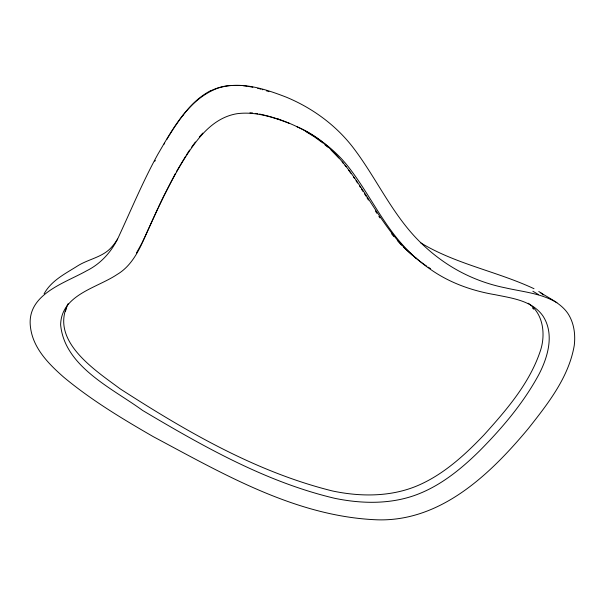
<?xml version="1.0" encoding="UTF-8"?>
<svg xmlns="http://www.w3.org/2000/svg" width="605" height="605" viewBox="0 0 605 605"><rect width="100%" height="100%" fill="white"/><g stroke="black" fill="none" stroke-linecap="round" stroke-linejoin="round"><path stroke-width="0.91" d="M65.385 311.492L66.86 306.637M145.646 235.201L157.958 208.15M141.948 243.051L145.283 236.01M158.344 207.334L163.418 196.693M163.819 195.891L175.503 173.317M154.789 161.27L155.288 160.31M141.547 243.815L136.458 253.011M68.1 303.695C49.3 340.933 95.31 370.305 120.221 388.886C186.181 431.365 255.741 471.908 332.478 490.973C361.314 497.053 392.403 497 419.681 484.741C444.698 473.488 465.207 454.597 483.947 434.972C506.914 409.494 530.434 382.36 540.938 349.085C545.597 333.136 542.95 313.087 528.226 303.241M164.099 144.134L164.643 143.196M176.395 171.707L185.735 156.06M166.829 139.452L167.388 138.522M44.12 293.75C51.516 280.349 65.423 273.664 77.705 265.852C88.791 258.88 103.447 257.155 112.19 246.477A21.644 7.487 -48.3 0 0 114.186 244.057L117.65 239.073M167.94 137.585L169.067 135.732M169.634 134.809L170.209 133.886M170.784 132.964L173.113 129.304M186.695 154.555L189.584 150.048M173.711 128.389L174.308 127.489M174.905 126.581L179.239 120.327M179.874 119.442L183.149 115.086M191.664 147.113L195.392 142.016M199.279 137.101L202.788 133.092M210.895 90.75L212.779 89.88A56.167 55.017 68.5 0 1 230.308 85.479L241.455 85.539M249.925 112.825L252.678 112.976M242.923 85.683L247.105 86.228M255.219 113.392L257.76 113.808M259.454 114.088L261.148 114.368M262.018 114.579L268.983 116.304M257.715 88.406L258.441 88.587M259.893 88.973L260.619 89.169M262.063 89.563L262.782 89.767M269.853 116.523L278.792 119.298M266.533 90.894L267.281 91.121M268.023 91.355L268.945 91.657M278.209 119.034C306.153 128.615 332.137 145.177 350.03 168.969C369.572 194.591 383.184 224.508 405.516 248.027A191.43 173.998 -64 0 0 431.017 269.724C450.105 283.049 472.414 290.892 495.261 294.733C512.11 298.189 531.863 300.602 542.723 315.644C554.732 333.62 548.069 356.844 538.873 374.487C523.438 403.104 502.158 428.113 479.349 451.096C460.458 469.692 439.17 486.912 413.82 495.699C388.41 504.419 360.777 503.662 334.746 498.316C265.686 481.988 203.114 446.324 142.583 410.424C112.674 388.478 64.493 366.759 60.629 324.741C61.302 294.65 96.77 288.161 117.083 274.496C130.4 266.692 137.963 252.686 144.013 239.028C155.772 212.892 167.54 186.68 182.332 162.087C195.15 141.449 211.107 118.043 236.91 113.725C254.977 111.275 272.855 117.06 289.53 123.435M533.996 288.698C497.053 271.395 455.822 264.158 420.634 242.794M297.025 126.778C349.198 148.626 366.131 206.071 401.735 244.949A187.58 170.837 -64.2 0 0 426.79 266.26M556.895 302.697C541.316 293.281 522.728 291.837 505.349 287.844C483.418 283.442 462.439 274.625 444.04 261.897A215.864 194.137 -65.4 0 1 415.741 237.606C390.845 211.122 375.743 177.522 353.978 148.709C336.645 125.674 312.709 108.098 286.15 97.11C264.718 88.829 240.714 80.919 217.845 88.148C188.556 99.122 172.833 128.683 157.913 154.177C143.461 180.381 131.935 208.014 119.397 235.148C112.825 250.258 101.678 263.334 86.78 270.707C63.979 283.609 25.41 294.575 30.621 328.22C33.464 348.639 48.914 364.18 63.714 377.172C91.317 400.17 122.248 418.743 153.284 436.666C223.283 473.934 295.951 516.632 377.195 519.816C440.939 521.828 490.428 474.017 528.399 428.484C547.911 403.709 568.806 377.346 574.258 345.425C575.597 334.315 574.016 322.594 567.679 313.156C560.585 303.007 548.735 298.174 538.768 291.497M305.321 131.202L314.184 136.685L322.79 142.946M428.264 267.198L430.488 268.612M540.56 292.714L542.814 294.408M324.855 144.716L327.607 147.075M331.041 150.025L338.838 157.95M393.855 236.54L391.601 233.825M397.334 240.465L400.238 243.732A186.06 169.589 -64.4 0 0 401.531 245.063M532.498 307.885L533.58 309.147M342.196 161.989L343.315 163.342M345.001 165.362L346.12 166.708M348.76 170.338L350.87 173.234M378.874 216.371L379.902 217.86M353.486 176.894L354.5 178.422M356.02 180.698L357.532 182.982M375.372 210.963L376.87 213.285M359.559 186.022L360.542 187.58M361.533 189.138L363.015 191.475M364.497 193.812L365.98 196.156M366.963 197.722L368.437 200.073M183.156 115.094A131.141 129.909 -62.1 0 1 189.448 107.531L192.889 103.939A73.205 72.093 71.2 0 1 210.805 90.576M248.194 86.386A115.91 114.912 33.9 0 1 252.837 87.279M532.861 291.262A35.551 17.235 29.9 0 1 538.541 294.688M542.685 294.529A39.295 31.43 22.8 0 1 543.23 294.968M416.52 258.562A186.06 169.589 -64.4 0 1 415.106 257.427M412.308 255.113A186.06 169.589 -64.4 0 1 403.497 247.044"/></g></svg>
